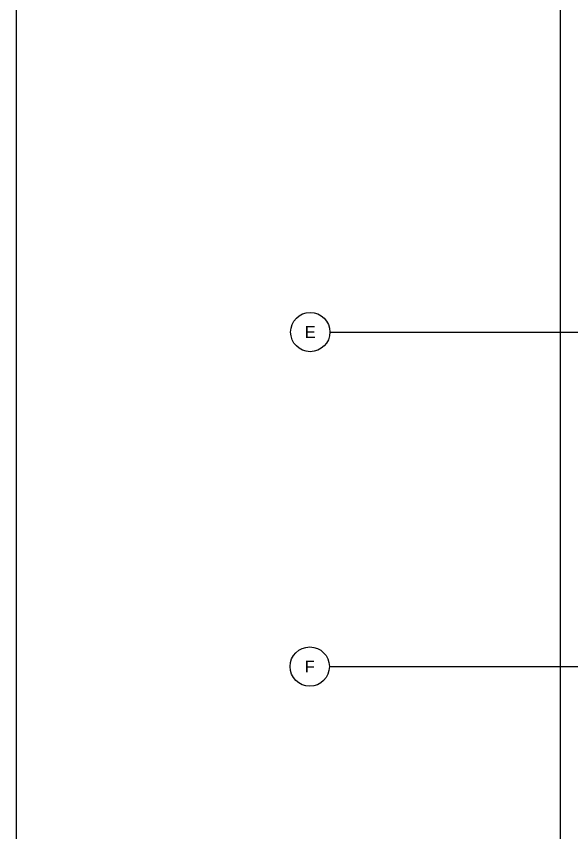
# Model space of a CAD drawing. Header units: inches. Extents: x -21257 to 11444, y 0 to 8704.
# Drawn here: x 0 to 956, y 4406 to 5811 of the extents above; entities that cross this region are included whole.
import ezdxf
from ezdxf.enums import TextEntityAlignment as Align

# ---------------------------------------------------------------- set-up
doc = ezdxf.new("R2010")
doc.units = ezdxf.units.IN
doc.header["$MEASUREMENT"] = 0
doc.linetypes.add('CENTER2', pattern=[1.125, 0.75, -0.125, 0.125, -0.125])
for name, color, linetype in [('Bldg_Cline', 8, 'CENTER2'), ('Bldg_Colnum', 8, 'Continuous'), ('ECT_PAGE_FRAM', 7, 'Continuous')]:
    doc.layers.add(name, color=color, linetype=linetype)
doc.styles.add('Fortna', font='arial.ttf', dxfattribs={"height": 0.09375})

# ---------------------------------------------------------------- blocks, each defined once
blk = doc.blocks.new('Colnum')
blk.add_circle((0, 0), 0.1566)
at = {"style": 'Fortna'}
blk.add_attdef('1', text='', height=0.0938, dxfattribs=at).set_placement((0, 0), align=Align.MIDDLE)
blk = doc.blocks.new('Promise-US15-100330-00-10-003 Bldg Colums')
at = {"layer": 'Bldg_Cline'}
for p, q in [((-389.3, 4752), (72, 4752)), ((-389.3, 4176), (72, 4176))]:
    blk.add_line(p, q, dxfattribs=at)
at = {"layer": 'Bldg_Colnum'}
blk.add_line((8, 7709.9), (8, 8), dxfattribs=at)
at = {"layer": 'Bldg_Colnum', "xscale": 216, "yscale": 216, "zscale": 216}
for p, values in [((-422.1, 4752), {'1': 'E'}), ((-423.1, 4176), {'1': 'F'})]:
    blk.add_blockref('Colnum', p, dxfattribs=at).add_auto_attribs(values)

msp = doc.modelspace()

# ---------------------------------------------------------------- linework, layer by layer
at = {"layer": 'ECT_PAGE_FRAM'}
msp.add_lwpolyline([(0, 0), (11264, 0), (11264, 8704), (0, 8704)], close=True, dxfattribs=at)

# ---------------------------------------------------------------- block references
msp.add_blockref('Promise-US15-100330-00-10-003 Bldg Colums', (928.1, 515.5))

doc.saveas('drawing.dxf')
